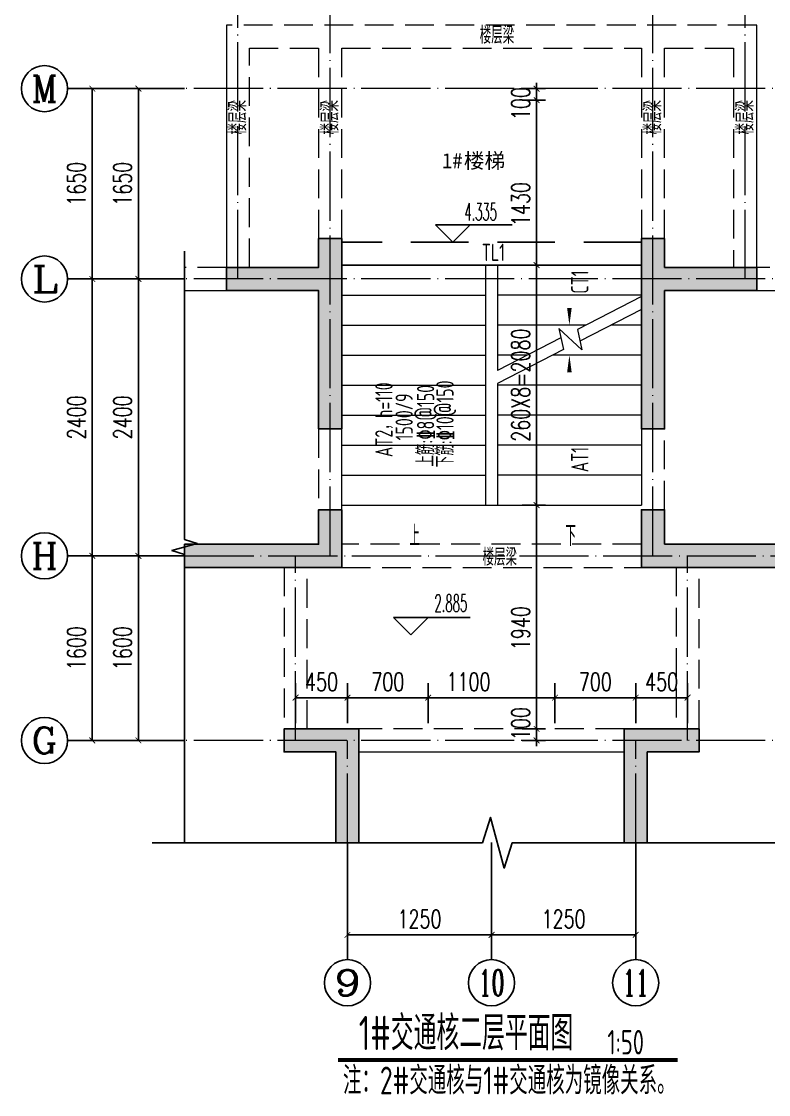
# Model space of a CAD drawing. Extents: x -668857 to 185752, y -270966 to 286822.
# Drawn here: x 26585 to 33065, y 172413 to 181714 of the extents above; entities that cross this region are included whole.
import ezdxf
from ezdxf.enums import TextEntityAlignment as Align

# ---------------------------------------------------------------- set-up
doc = ezdxf.new("R2010")
doc.units = 0
doc.header["$LTSCALE"] = 1000
for name, pattern in [('DASH', [0.35, 0.25, -0.1]), ('DASHED', [0.75, 0.5, -0.25]), ('DOTE', [2.42, 2, -0.2, 0.02, -0.2])]:
    doc.linetypes.add(name, pattern=pattern)
doc.layers.get('0').update_dxf_attribs({"linetype": 'CONTINUOUS'})
doc.layers.get('DEFPOINTS').update_dxf_attribs({"linetype": 'CONTINUOUS'})
for name, color, linetype in [('A-AXIS_TEXT', 7, 'CONTINUOUS'), ('AXIS', 3, 'CONTINUOUS'), ('DIM_ELEV', 3, 'CONTINUOUS'), ('DIM_SYMB', 3, 'CONTINUOUS'), ('PUB_DIM', 3, 'CONTINUOUS'), ('PUB_TEXT', 2, 'CONTINUOUS'), ('S-L主梁线', 4, 'DASH'), ('S-Q墙填充', 252, 'CONTINUOUS'), ('S-Q墙实线', 6, 'CONTINUOUS'), ('S-梁', 4, 'DASHED'), ('S-梁实线', 4, 'CONTINUOUS'), ('TEXT', 2, 'CONTINUOUS'), ('THIN', 7, 'CONTINUOUS'), ('尺寸标注', 86, 'CONTINUOUS')]:
    doc.layers.add(name, color=color, linetype=linetype)
for name, color, linetype, lineweight in [('AXIS_TEXT', 7, 'CONTINUOUS', 20), ('DOTE', 19, 'DOTE', 9), ('STAIR', 2, 'CONTINUOUS', 18)]:
    doc.layers.add(name, color=color, linetype=linetype, lineweight=lineweight)
doc.styles.add('_TCH_AXIS', font='COMPLEX', dxfattribs={"bigfont": 'GBCBIG'})
doc.styles.add('_TCH_DIM', font='SIMPLEX.shx', dxfattribs={"width": 0.7, "bigfont": 'GBCBIG.shx'})
doc.styles.add('_TCH_DIM_T3', font='SIMPLEX', dxfattribs={"width": 0.705882, "bigfont": 'GBCBIG'})
doc.styles.add('COMPLEX', font='COMPLEX')
doc.styles.add('TSSD_REIN', font='tssdeng.shx', dxfattribs={"width": 0.7, "height": 300, "bigfont": 'tssdchn.shx'})
doc.styles.add('黑体', font='simhei.ttf')
doc.dimstyles.new('_TCH_ARCH&&50', dxfattribs={"dimtxt": 157.5, "dimasz": 50, "dimexe": 125, "dimexo": 150, "dimgap": 58.75, "dimtad": 1, "dimdec": 0, "dimzin": 0, "dimdsep": 46, "dimtxsty": '_TCH_DIM_T3', "dimblk": 'ARCHTICK', "dimcen": 0.09, "dimclrt": 7, "dimazin": 0, "dimtfac": 1, "dimtdec": 0, "dimtix": 1, "dimtmove": 2, "dimatfit": 3, "dimldrblk": 'ARCHTICK', "dimfxl": 1, "dimtolj": 1, "dimtzin": 0, "dimarcsym": 0})

# ---------------------------------------------------------------- blocks, each defined once
blk = doc.blocks.new('_AXISO')
blk.add_circle((0, 0), 0.5)
at = {"layer": 'A-AXIS_TEXT', "style": 'COMPLEX', "width": 1.041667}
blk.add_attdef('A', text='', height=0.56, dxfattribs=at).set_placement((-0.25, -0.28), (0.25, -0.28), align=Align.FIT)
blk = doc.blocks.new('_ArchTick')
at = {"color": 0, "linetype": 'ByBlock', "const_width": 0.15}
blk.add_lwpolyline([(-0.5, -0.5), (0.5, 0.5)], dxfattribs=at)
blk = doc.blocks.new('*D3987')
at = {"layer": 'DEFPOINTS', "color": 0, "transparency": 16777216}
for p in [(29412.3, 175852.7), (28962.3, 175482), (29412.3, 175482)]:
    blk.add_point(p, dxfattribs=at)
at = {"layer": 'PUB_DIM', "color": 0, "lineweight": -2, "transparency": 16777216}
for p, q in [((28962.3, 175632), (28962.3, 175977.7)), ((29412.3, 175632), (29412.3, 175977.7)), ((28962.3, 175852.7), (29412.3, 175852.7))]:
    blk.add_line(p, q, dxfattribs=at)
at = {"layer": 'PUB_DIM', "color": 0, "lineweight": -2, "transparency": 16777216, "xscale": 50, "yscale": 50, "zscale": 50, "rotation": 180}
blk.add_blockref('_ArchTick', (28962.3, 175852.7), dxfattribs=at)
at = {"layer": 'PUB_DIM', "color": 0, "lineweight": -2, "transparency": 16777216, "xscale": 50, "yscale": 50, "zscale": 50}
blk.add_blockref('_ArchTick', (29412.3, 175852.7), dxfattribs=at)
at = {"layer": 'PUB_DIM', "color": 7, "transparency": 16777216, "insert": (29187.3, 175990.2), "char_height": 157.5, "attachment_point": 5, "style": '_TCH_DIM_T3'}
blk.add_mtext('\\A1;450', dxfattribs=at)
blk = doc.blocks.new('*D3988')
at = {"layer": 'DEFPOINTS', "color": 0, "transparency": 16777216}
for p in [(30112.3, 175852.7), (29412.3, 175482), (30112.3, 175482)]:
    blk.add_point(p, dxfattribs=at)
at = {"layer": 'PUB_DIM', "color": 0, "lineweight": -2, "transparency": 16777216}
for p, q in [((29412.3, 175632), (29412.3, 175977.7)), ((30112.3, 175632), (30112.3, 175977.7)), ((29412.3, 175852.7), (30112.3, 175852.7))]:
    blk.add_line(p, q, dxfattribs=at)
at = {"layer": 'PUB_DIM', "color": 0, "lineweight": -2, "transparency": 16777216, "xscale": 50, "yscale": 50, "zscale": 50, "rotation": 180}
blk.add_blockref('_ArchTick', (29412.3, 175852.7), dxfattribs=at)
at = {"layer": 'PUB_DIM', "color": 0, "lineweight": -2, "transparency": 16777216, "xscale": 50, "yscale": 50, "zscale": 50}
blk.add_blockref('_ArchTick', (30112.3, 175852.7), dxfattribs=at)
at = {"layer": 'PUB_DIM', "color": 7, "transparency": 16777216, "insert": (29762.3, 175990.2), "char_height": 157.5, "attachment_point": 5, "style": '_TCH_DIM_T3'}
blk.add_mtext('\\A1;700', dxfattribs=at)
blk = doc.blocks.new('*D3989')
at = {"layer": 'DEFPOINTS', "color": 0, "transparency": 16777216}
for p in [(31212.3, 175852.7), (30112.3, 175482), (31212.3, 175482)]:
    blk.add_point(p, dxfattribs=at)
at = {"layer": 'PUB_DIM', "color": 0, "lineweight": -2, "transparency": 16777216}
for p, q in [((30112.3, 175632), (30112.3, 175977.7)), ((31212.3, 175632), (31212.3, 175977.7)), ((30112.3, 175852.7), (31212.3, 175852.7))]:
    blk.add_line(p, q, dxfattribs=at)
at = {"layer": 'PUB_DIM', "color": 0, "lineweight": -2, "transparency": 16777216, "xscale": 50, "yscale": 50, "zscale": 50, "rotation": 180}
blk.add_blockref('_ArchTick', (30112.3, 175852.7), dxfattribs=at)
at = {"layer": 'PUB_DIM', "color": 0, "lineweight": -2, "transparency": 16777216, "xscale": 50, "yscale": 50, "zscale": 50}
blk.add_blockref('_ArchTick', (31212.3, 175852.7), dxfattribs=at)
at = {"layer": 'PUB_DIM', "color": 7, "transparency": 16777216, "insert": (30462.3, 175990.2), "char_height": 157.5, "attachment_point": 5, "style": '_TCH_DIM_T3'}
blk.add_mtext('\\A1;1100', dxfattribs=at)
blk = doc.blocks.new('*D3990')
at = {"layer": 'DEFPOINTS', "color": 0, "transparency": 16777216}
for p in [(31912.3, 175852.7), (31212.3, 175482), (31912.3, 175482)]:
    blk.add_point(p, dxfattribs=at)
at = {"layer": 'PUB_DIM', "color": 0, "lineweight": -2, "transparency": 16777216}
for p, q in [((31212.3, 175632), (31212.3, 175977.7)), ((31912.3, 175632), (31912.3, 175977.7)), ((31212.3, 175852.7), (31912.3, 175852.7))]:
    blk.add_line(p, q, dxfattribs=at)
at = {"layer": 'PUB_DIM', "color": 0, "lineweight": -2, "transparency": 16777216, "xscale": 50, "yscale": 50, "zscale": 50, "rotation": 180}
blk.add_blockref('_ArchTick', (31212.3, 175852.7), dxfattribs=at)
at = {"layer": 'PUB_DIM', "color": 0, "lineweight": -2, "transparency": 16777216, "xscale": 50, "yscale": 50, "zscale": 50}
blk.add_blockref('_ArchTick', (31912.3, 175852.7), dxfattribs=at)
at = {"layer": 'PUB_DIM', "color": 7, "transparency": 16777216, "insert": (31562.3, 175990.2), "char_height": 157.5, "attachment_point": 5, "style": '_TCH_DIM_T3'}
blk.add_mtext('\\A1;700', dxfattribs=at)
blk = doc.blocks.new('*D3991')
at = {"layer": 'DEFPOINTS', "color": 0, "transparency": 16777216}
for p in [(32362.3, 175852.7), (31912.3, 175482), (32362.3, 175482)]:
    blk.add_point(p, dxfattribs=at)
at = {"layer": 'PUB_DIM', "color": 0, "lineweight": -2, "transparency": 16777216}
for p, q in [((31912.3, 175632), (31912.3, 175977.7)), ((32362.3, 175632), (32362.3, 175977.7)), ((31912.3, 175852.7), (32362.3, 175852.7))]:
    blk.add_line(p, q, dxfattribs=at)
at = {"layer": 'PUB_DIM', "color": 0, "lineweight": -2, "transparency": 16777216, "xscale": 50, "yscale": 50, "zscale": 50, "rotation": 180}
blk.add_blockref('_ArchTick', (31912.3, 175852.7), dxfattribs=at)
at = {"layer": 'PUB_DIM', "color": 0, "lineweight": -2, "transparency": 16777216, "xscale": 50, "yscale": 50, "zscale": 50}
blk.add_blockref('_ArchTick', (32362.3, 175852.7), dxfattribs=at)
at = {"layer": 'PUB_DIM', "color": 7, "transparency": 16777216, "insert": (32137.3, 175990.2), "char_height": 157.5, "attachment_point": 5, "style": '_TCH_DIM_T3'}
blk.add_mtext('\\A1;450', dxfattribs=at)
blk = doc.blocks.new('*D3992')
at = {"layer": 'DEFPOINTS', "color": 0, "transparency": 16777216}
for p in [(31052.7, 181132), (31281.2, 181132), (31281.2, 181032)]:
    blk.add_point(p, dxfattribs=at)
at = {"layer": '尺寸标注', "color": 0, "lineweight": -2, "transparency": 16777216}
for p, q in [((31131.2, 181132), (30927.7, 181132)), ((31052.7, 181132), (31052.7, 181182)), ((31052.7, 181032), (31052.7, 181132)), ((31131.2, 181032), (30927.7, 181032)), ((31052.7, 181032), (31052.7, 180982))]:
    blk.add_line(p, q, dxfattribs=at)
at = {"layer": '尺寸标注', "color": 0, "lineweight": -2, "transparency": 16777216, "xscale": 50, "yscale": 50, "zscale": 50}
for p, rotation in [((31052.7, 181132), 270), ((31052.7, 181032), 90)]:
    blk.add_blockref('_ArchTick', p, dxfattribs=dict(at, rotation=rotation))
at = {"layer": '尺寸标注', "color": 7, "transparency": 16777216, "insert": (30915.2, 181003.1), "char_height": 157.5, "attachment_point": 5, "rotation": 90, "style": '_TCH_DIM_T3'}
blk.add_mtext('\\A1;100', dxfattribs=at)
blk = doc.blocks.new('*D3993')
at = {"layer": 'DEFPOINTS', "color": 0, "transparency": 16777216}
for p in [(31052.7, 181032), (31281.2, 181032), (31281.2, 179602)]:
    blk.add_point(p, dxfattribs=at)
at = {"layer": '尺寸标注', "color": 0, "lineweight": -2, "transparency": 16777216}
for p, q in [((31131.2, 181032), (30927.7, 181032)), ((31052.7, 179602), (31052.7, 181032)), ((31131.2, 179602), (30927.7, 179602))]:
    blk.add_line(p, q, dxfattribs=at)
at = {"layer": '尺寸标注', "color": 0, "lineweight": -2, "transparency": 16777216, "xscale": 50, "yscale": 50, "zscale": 50}
for p, rotation in [((31052.7, 181032), 90), ((31052.7, 179602), 270)]:
    blk.add_blockref('_ArchTick', p, dxfattribs=dict(at, rotation=rotation))
at = {"layer": '尺寸标注', "color": 7, "transparency": 16777216, "insert": (30915.2, 180131.8), "char_height": 157.5, "attachment_point": 5, "rotation": 90, "style": '_TCH_DIM_T3'}
blk.add_mtext('\\A1;1430', dxfattribs=at)
blk = doc.blocks.new('*D3994')
at = {"layer": 'DEFPOINTS', "color": 0, "transparency": 16777216}
for p in [(31052.7, 179602), (31281.2, 179602), (31281.2, 177522)]:
    blk.add_point(p, dxfattribs=at)
at = {"layer": '尺寸标注', "color": 0, "lineweight": -2, "transparency": 16777216}
for p, q in [((31131.2, 179602), (30927.7, 179602)), ((31052.7, 177522), (31052.7, 179602)), ((31131.2, 177522), (30927.7, 177522))]:
    blk.add_line(p, q, dxfattribs=at)
at = {"layer": '尺寸标注', "color": 0, "lineweight": -2, "transparency": 16777216, "xscale": 50, "yscale": 50, "zscale": 50}
for p, rotation in [((31052.7, 179602), 90), ((31052.7, 177522), 270)]:
    blk.add_blockref('_ArchTick', p, dxfattribs=dict(at, rotation=rotation))
at = {"layer": '尺寸标注', "color": 7, "transparency": 16777216, "insert": (30915.2, 178562), "char_height": 157.5, "attachment_point": 5, "rotation": 90, "style": '_TCH_DIM_T3'}
blk.add_mtext('\\A1;260X8=2080', dxfattribs=at)
blk = doc.blocks.new('*D3995')
at = {"layer": 'DEFPOINTS', "color": 0, "transparency": 16777216}
for p in [(31052.7, 177522), (31281.2, 177522), (31281.2, 175582)]:
    blk.add_point(p, dxfattribs=at)
at = {"layer": '尺寸标注', "color": 0, "lineweight": -2, "transparency": 16777216}
for p, q in [((31131.2, 177522), (30927.7, 177522)), ((31052.7, 175582), (31052.7, 177522)), ((31131.2, 175582), (30927.7, 175582))]:
    blk.add_line(p, q, dxfattribs=at)
at = {"layer": '尺寸标注', "color": 0, "lineweight": -2, "transparency": 16777216, "xscale": 50, "yscale": 50, "zscale": 50}
for p, rotation in [((31052.7, 177522), 90), ((31052.7, 175582), 270)]:
    blk.add_blockref('_ArchTick', p, dxfattribs=dict(at, rotation=rotation))
at = {"layer": '尺寸标注', "color": 7, "transparency": 16777216, "insert": (30915.2, 176455.2), "char_height": 157.5, "attachment_point": 5, "rotation": 90, "style": '_TCH_DIM_T3'}
blk.add_mtext('\\A1;1940', dxfattribs=at)
blk = doc.blocks.new('*D3996')
at = {"layer": 'DEFPOINTS', "color": 0, "transparency": 16777216}
for p in [(31052.7, 175582), (31281.2, 175582), (31281.2, 175482)]:
    blk.add_point(p, dxfattribs=at)
at = {"layer": '尺寸标注', "color": 0, "lineweight": -2, "transparency": 16777216}
for p, q in [((31052.7, 175582), (31052.7, 175632)), ((31131.2, 175582), (30927.7, 175582)), ((31052.7, 175482), (31052.7, 175582)), ((31131.2, 175482), (30927.7, 175482)), ((31052.7, 175482), (31052.7, 175432))]:
    blk.add_line(p, q, dxfattribs=at)
at = {"layer": '尺寸标注', "color": 0, "lineweight": -2, "transparency": 16777216, "xscale": 50, "yscale": 50, "zscale": 50}
for p, rotation in [((31052.7, 175582), 270), ((31052.7, 175482), 90)]:
    blk.add_blockref('_ArchTick', p, dxfattribs=dict(at, rotation=rotation))
at = {"layer": '尺寸标注', "color": 7, "transparency": 16777216, "insert": (30915.2, 175627.9), "char_height": 157.5, "attachment_point": 5, "rotation": 90, "style": '_TCH_DIM_T3'}
blk.add_mtext('\\A1;100', dxfattribs=at)
blk = doc.blocks.new('*D4000')
at = {"layer": 'DEFPOINTS', "color": 0, "transparency": 16777216}
for p in [(27599.1, 177082.3), (27999.1, 177082.3), (27999.1, 175482)]:
    blk.add_point(p, dxfattribs=at)
at = {"layer": '尺寸标注', "color": 0, "lineweight": -2, "transparency": 16777216}
for p, q in [((27849.1, 177082.3), (27474.1, 177082.3)), ((27599.1, 175482), (27599.1, 177082.3)), ((27849.1, 175482), (27474.1, 175482))]:
    blk.add_line(p, q, dxfattribs=at)
at = {"layer": '尺寸标注', "color": 0, "lineweight": -2, "transparency": 16777216, "xscale": 50, "yscale": 50, "zscale": 50}
for p, rotation in [((27599.1, 177082.3), 90), ((27599.1, 175482), 270)]:
    blk.add_blockref('_ArchTick', p, dxfattribs=dict(at, rotation=rotation))
at = {"layer": '尺寸标注', "color": 7, "transparency": 16777216, "insert": (27461.6, 176282.2), "char_height": 157.5, "attachment_point": 5, "rotation": 90, "style": '_TCH_DIM_T3'}
blk.add_mtext('\\A1;1600', dxfattribs=at)
blk = doc.blocks.new('*D4001')
at = {"layer": 'DEFPOINTS', "color": 0, "transparency": 16777216}
for p in [(27599.1, 179482), (27999.1, 179482), (27999.1, 177082.3)]:
    blk.add_point(p, dxfattribs=at)
at = {"layer": '尺寸标注', "color": 0, "lineweight": -2, "transparency": 16777216}
for p, q in [((27849.1, 179482), (27474.1, 179482)), ((27599.1, 177082.3), (27599.1, 179482)), ((27849.1, 177082.3), (27474.1, 177082.3))]:
    blk.add_line(p, q, dxfattribs=at)
at = {"layer": '尺寸标注', "color": 0, "lineweight": -2, "transparency": 16777216, "xscale": 50, "yscale": 50, "zscale": 50}
for p, rotation in [((27599.1, 179482), 90), ((27599.1, 177082.3), 270)]:
    blk.add_blockref('_ArchTick', p, dxfattribs=dict(at, rotation=rotation))
at = {"layer": '尺寸标注', "color": 7, "transparency": 16777216, "insert": (27461.6, 178282.2), "char_height": 157.5, "attachment_point": 5, "rotation": 90, "style": '_TCH_DIM_T3'}
blk.add_mtext('\\A1;2400', dxfattribs=at)
blk = doc.blocks.new('*D4002')
at = {"layer": 'DEFPOINTS', "color": 0, "transparency": 16777216}
for p in [(27599.1, 181132), (27999.1, 181132), (27999.1, 179482)]:
    blk.add_point(p, dxfattribs=at)
at = {"layer": '尺寸标注', "color": 0, "lineweight": -2, "transparency": 16777216}
for p, q in [((27849.1, 181132), (27474.1, 181132)), ((27599.1, 179482), (27599.1, 181132)), ((27849.1, 179482), (27474.1, 179482))]:
    blk.add_line(p, q, dxfattribs=at)
at = {"layer": '尺寸标注', "color": 0, "lineweight": -2, "transparency": 16777216, "xscale": 50, "yscale": 50, "zscale": 50}
for p, rotation in [((27599.1, 181132), 90), ((27599.1, 179482), 270)]:
    blk.add_blockref('_ArchTick', p, dxfattribs=dict(at, rotation=rotation))
at = {"layer": '尺寸标注', "color": 7, "transparency": 16777216, "insert": (27461.6, 180307), "char_height": 157.5, "attachment_point": 5, "rotation": 90, "style": '_TCH_DIM_T3'}
blk.add_mtext('\\A1;1650', dxfattribs=at)
blk = doc.blocks.new('*D4003')
at = {"layer": 'DEFPOINTS', "color": 0, "transparency": 16777216}
for p in [(27199.1, 177082.3), (27999.1, 177082.3), (27999.1, 175482)]:
    blk.add_point(p, dxfattribs=at)
at = {"layer": 'PUB_DIM', "color": 0, "lineweight": -2, "transparency": 16777216}
for p, q in [((27849.1, 177082.3), (27074.1, 177082.3)), ((27199.1, 175482), (27199.1, 177082.3)), ((27849.1, 175482), (27074.1, 175482))]:
    blk.add_line(p, q, dxfattribs=at)
at = {"layer": 'PUB_DIM', "color": 0, "lineweight": -2, "transparency": 16777216, "xscale": 50, "yscale": 50, "zscale": 50}
for p, rotation in [((27199.1, 177082.3), 90), ((27199.1, 175482), 270)]:
    blk.add_blockref('_ArchTick', p, dxfattribs=dict(at, rotation=rotation))
at = {"layer": 'PUB_DIM', "color": 7, "transparency": 16777216, "insert": (27061.6, 176282.2), "char_height": 157.5, "attachment_point": 5, "rotation": 90, "style": '_TCH_DIM_T3'}
blk.add_mtext('\\A1;1600', dxfattribs=at)
blk = doc.blocks.new('*D4004')
at = {"layer": 'DEFPOINTS', "color": 0, "transparency": 16777216}
for p in [(27199.1, 179482), (27999.1, 179482), (27999.1, 177082.3)]:
    blk.add_point(p, dxfattribs=at)
at = {"layer": 'PUB_DIM', "color": 0, "lineweight": -2, "transparency": 16777216}
for p, q in [((27849.1, 179482), (27074.1, 179482)), ((27199.1, 177082.3), (27199.1, 179482)), ((27849.1, 177082.3), (27074.1, 177082.3))]:
    blk.add_line(p, q, dxfattribs=at)
at = {"layer": 'PUB_DIM', "color": 0, "lineweight": -2, "transparency": 16777216, "xscale": 50, "yscale": 50, "zscale": 50}
for p, rotation in [((27199.1, 179482), 90), ((27199.1, 177082.3), 270)]:
    blk.add_blockref('_ArchTick', p, dxfattribs=dict(at, rotation=rotation))
at = {"layer": 'PUB_DIM', "color": 7, "transparency": 16777216, "insert": (27061.6, 178282.2), "char_height": 157.5, "attachment_point": 5, "rotation": 90, "style": '_TCH_DIM_T3'}
blk.add_mtext('\\A1;2400', dxfattribs=at)
blk = doc.blocks.new('*D4005')
at = {"layer": 'DEFPOINTS', "color": 0, "transparency": 16777216}
for p in [(27199.1, 181132), (27999.1, 181132), (27999.1, 179482)]:
    blk.add_point(p, dxfattribs=at)
at = {"layer": 'PUB_DIM', "color": 0, "lineweight": -2, "transparency": 16777216}
for p, q in [((27849.1, 181132), (27074.1, 181132)), ((27199.1, 179482), (27199.1, 181132)), ((27849.1, 179482), (27074.1, 179482))]:
    blk.add_line(p, q, dxfattribs=at)
at = {"layer": 'PUB_DIM', "color": 0, "lineweight": -2, "transparency": 16777216, "xscale": 50, "yscale": 50, "zscale": 50}
for p, rotation in [((27199.1, 181132), 90), ((27199.1, 179482), 270)]:
    blk.add_blockref('_ArchTick', p, dxfattribs=dict(at, rotation=rotation))
at = {"layer": 'PUB_DIM', "color": 7, "transparency": 16777216, "insert": (27061.6, 180307), "char_height": 157.5, "attachment_point": 5, "rotation": 90, "style": '_TCH_DIM_T3'}
blk.add_mtext('\\A1;1650', dxfattribs=at)
blk = doc.blocks.new('*D4006')
at = {"layer": 'DEFPOINTS', "color": 0, "transparency": 16777216}
for p in [(29412.3, 174596.3), (30661.8, 174596.3), (30661.8, 173796.3)]:
    blk.add_point(p, dxfattribs=at)
at = {"layer": 'PUB_DIM', "color": 0, "lineweight": -2, "transparency": 16777216}
for p, q in [((29412.3, 174446.3), (29412.3, 173671.3)), ((30661.8, 174446.3), (30661.8, 173671.3)), ((29412.3, 173796.3), (30661.8, 173796.3))]:
    blk.add_line(p, q, dxfattribs=at)
at = {"layer": 'PUB_DIM', "color": 0, "lineweight": -2, "transparency": 16777216, "xscale": 50, "yscale": 50, "zscale": 50, "rotation": 180}
blk.add_blockref('_ArchTick', (29412.3, 173796.3), dxfattribs=at)
at = {"layer": 'PUB_DIM', "color": 0, "lineweight": -2, "transparency": 16777216, "xscale": 50, "yscale": 50, "zscale": 50}
blk.add_blockref('_ArchTick', (30661.8, 173796.3), dxfattribs=at)
at = {"layer": 'PUB_DIM', "color": 7, "transparency": 16777216, "insert": (30037, 173933.8), "char_height": 157.5, "attachment_point": 5, "style": '_TCH_DIM_T3'}
blk.add_mtext('\\A1;1250', dxfattribs=at)
blk = doc.blocks.new('*D4007')
at = {"layer": 'DEFPOINTS', "color": 0, "transparency": 16777216}
for p in [(30661.8, 174596.3), (31912.3, 174596.3), (31912.3, 173796.3)]:
    blk.add_point(p, dxfattribs=at)
at = {"layer": 'PUB_DIM', "color": 0, "lineweight": -2, "transparency": 16777216}
for p, q in [((30661.8, 174446.3), (30661.8, 173671.3)), ((31912.3, 174446.3), (31912.3, 173671.3)), ((30661.8, 173796.3), (31912.3, 173796.3))]:
    blk.add_line(p, q, dxfattribs=at)
at = {"layer": 'PUB_DIM', "color": 0, "lineweight": -2, "transparency": 16777216, "xscale": 50, "yscale": 50, "zscale": 50, "rotation": 180}
blk.add_blockref('_ArchTick', (30661.8, 173796.3), dxfattribs=at)
at = {"layer": 'PUB_DIM', "color": 0, "lineweight": -2, "transparency": 16777216, "xscale": 50, "yscale": 50, "zscale": 50}
blk.add_blockref('_ArchTick', (31912.3, 173796.3), dxfattribs=at)
at = {"layer": 'PUB_DIM', "color": 7, "transparency": 16777216, "insert": (31287, 173933.8), "char_height": 157.5, "attachment_point": 5, "style": '_TCH_DIM_T3'}
blk.add_mtext('\\A1;1250', dxfattribs=at)

msp = doc.modelspace()

# ---------------------------------------------------------------- hatches: boundary and pattern name
at = {"layer": 'S-Q墙填充'}
h = msp.add_hatch(color=252, dxfattribs=at)
h.dxf.hatch_style = 1
h.paths.add_polyline_path([(29362.25, 179482.02), (29362.25, 179832.02), (29162.25, 179832.02), (29162.25, 179582.02), (28362.13, 179582.02), (28362.13, 179382.02), (29162.25, 179382.02), (29162.25, 178182.02), (29362.25, 178182.02)])
h = msp.add_hatch(color=252, dxfattribs=at)
h.dxf.hatch_style = 1
h.paths.add_polyline_path([(31962.25, 179482.02), (31962.25, 178182.02), (32162.25, 178182.02), (32162.25, 179382.02), (32961.86, 179382.02), (32961.86, 179582.02), (32162.25, 179582.02), (32162.25, 179832.02), (31962.25, 179832.02)])
h = msp.add_hatch(color=252, dxfattribs=at)
h.dxf.hatch_style = 1
h.paths.add_polyline_path([(29362.25, 176982.29), (29362.25, 177482.29), (29162.25, 177482.29), (29162.25, 177182.29), (28962.18, 177182.29), (27999.11, 177182.29), (27999.11, 176982.29), (28962.18, 176982.29)])
h = msp.add_hatch(color=252, dxfattribs=at)
h.dxf.hatch_style = 1
h.paths.add_polyline_path([(32162.25, 177182.29), (32162.25, 177482.29), (31962.25, 177482.29), (31962.25, 176982.29), (32362.13, 176982.29), (33425.14, 176982.29), (33425.14, 177182.29), (32362.13, 177182.29)])
h = msp.add_hatch(color=252, dxfattribs=at)
h.dxf.hatch_style = 1
h.paths.add_polyline_path([(29312.25, 174595.14), (29512.25, 174595.14), (29512.25, 175582.02), (28862.18, 175582.02), (28862.18, 175382.02), (29312.25, 175382.02)])
h = msp.add_hatch(color=252, dxfattribs=at)
h.dxf.hatch_style = 1
h.paths.add_polyline_path([(31812.25, 174595.14), (32012.25, 174595.14), (32012.25, 175382.02), (32462.13, 175382.02), (32462.13, 175582.02), (31812.25, 175582.02)])

# ---------------------------------------------------------------- linework, layer by layer
at = {"layer": 'AXIS'}
for p, q in [((27999.11, 181132.02), (26984.5, 181132.02)), ((27999.11, 179482.02), (26984.5, 179482.02)), ((27999.11, 177082.29), (26984.5, 177082.29)), ((27999.11, 175482.02), (26984.5, 175482.02)), ((29412.25, 174596.29), (29412.25, 173581.68)), ((30661.77, 174596.29), (30661.77, 173581.68)), ((31912.25, 174596.29), (31912.25, 173581.68))]:
    msp.add_line(p, q, dxfattribs=at)
at = {"layer": 'DIM_ELEV', "color": 6}
for p, q in [((30326.45, 179800.56), (30176.45, 179950.56)), ((30176.45, 179950.56), (30841.37, 179950.56)), ((30326.45, 179800.56), (30476.45, 179950.56)), ((29961.37, 176397.27), (29811.37, 176547.27)), ((29811.37, 176547.27), (30476.29, 176547.27)), ((29961.37, 176397.27), (30111.37, 176547.27))]:
    msp.add_line(p, q, dxfattribs=at)
at = {"layer": 'DIM_SYMB'}
for points in [[(29987.25, 177392.02, 0, 0, 0), (29987.25, 180317.02, 0, 0, 0), (31337.25, 180317.02, 0, 0, 0), (31337.25, 179082.02, 0, 40, 0), (31337.25, 179232.02, 0, 0, 0)], [(31337.25, 177392.02, 0, 0, 0), (31337.25, 178822.02, 0, 40, 0), (31337.25, 178672.02, 0, 0, 0)]]:
    msp.add_lwpolyline(points, format="xyseb", dxfattribs=at)
at = {"layer": 'DIM_SYMB', "const_width": 35}
msp.add_lwpolyline([(29330.54, 172711.72), (32275.27, 172711.72)], dxfattribs=at)
at = {"layer": 'DOTE', "linetype": 'DOTE', "ltscale": 0.3}
for p, q in [((28462.25, 179482.02), (28462.25, 182032.02)), ((29262.25, 177082.29), (29262.25, 182032.02)), ((32062.25, 177082.29), (32062.25, 182032.02)), ((32862.25, 179482.02), (32862.25, 182032.02)), ((33762.25, 181132.02), (27999.11, 181132.02)), ((33762.25, 179482.02), (27999.11, 179482.02)), ((27999.11, 177082.29), (33762.25, 177082.29)), ((28962.25, 175482.02), (28962.25, 177082.02)), ((32362.25, 175482.02), (32362.25, 177082.02)), ((33762.25, 175482.02), (27999.11, 175482.02)), ((29412.25, 174596.29), (29412.25, 175482.02)), ((31912.25, 174596.29), (31912.25, 175482.02))]:
    msp.add_line(p, q, dxfattribs=at)
at = {"layer": 'S-L主梁线', "linetype": 'ByBlock', "lineweight": 18}
for p, q in [((28361.75, 181682.15), (28362.13, 179582.02)), ((32961.86, 179582.02), (32962.08, 181682.15)), ((27999.11, 179382.02), (28362.13, 179382.02)), ((32961.86, 179382.02), (33425.14, 179382.02)), ((29512.25, 175382.02), (31812.25, 175382.02))]:
    msp.add_line(p, q, dxfattribs=at)
at = {"layer": 'S-L主梁线', "linetype": 'DASH', "lineweight": 18}
for p, q in [((32962.08, 181682.15), (28361.75, 181682.15)), ((28561.78, 181482.06), (29162.25, 181482.14)), ((28562.11, 179582.02), (28561.9, 181482.06)), ((29162.19, 181482.14), (29162.25, 179832.02)), ((29362.25, 179832.02), (29362.19, 181482.15)), ((29362.25, 181482.15), (31961.58, 181482.15)), ((31961.58, 181482.15), (31962.21, 179832.02)), ((32162.25, 179832.02), (32161.41, 181482.15)), ((32161.58, 181482.15), (32762.06, 181482.15)), ((32761.84, 181482.15), (32761.87, 179582.02)), ((28362.13, 179582.02), (27999.11, 179582.02)), ((33425.14, 179582.02), (32961.86, 179582.02)), ((29162.25, 178182.02), (29162.25, 177482.29)), ((29362.25, 177482.29), (29362.25, 178182.02)), ((31962.25, 178182.02), (31962.25, 177482.29)), ((32162.25, 177482.29), (32162.25, 178182.02)), ((31962.25, 177182.29), (29362.25, 177182.29)), ((28862.18, 176982.29), (28862.18, 175582.02)), ((29062.18, 175582.02), (29062.18, 176982.29)), ((29362.25, 176982.29), (31962.25, 176982.29)), ((32262.13, 176982.29), (32262.13, 175582.02)), ((32462.13, 175582.02), (32462.13, 176982.29)), ((31812.25, 175582.02), (29512.25, 175582.02))]:
    msp.add_line(p, q, dxfattribs=at)
at = {"layer": 'S-Q墙实线'}
for points in [[(29362.25, 179482.02), (29362.25, 179832.02), (29162.25, 179832.02), (29162.25, 179582.02), (28362.13, 179582.02), (28362.13, 179382.02), (29162.25, 179382.02), (29162.25, 178182.02), (29362.25, 178182.02), (29362.25, 179482.02)], [(29512.25, 174595.14), (29512.25, 174882.02), (29512.25, 175582.02), (28862.18, 175582.02), (28862.18, 175382.02), (29312.25, 175382.02), (29312.25, 174882.02), (29312.25, 174595.14)], [(32012.25, 174595.14), (32012.25, 174882.02), (32012.25, 175382.02), (32462.13, 175382.02), (32462.13, 175582.02), (31812.25, 175582.02), (31812.25, 174882.02), (31812.25, 174595.14)]]:
    msp.add_lwpolyline(points, dxfattribs=at)
for points in [[(31962.25, 179482.02), (31962.25, 178182.02), (32162.25, 178182.02), (32162.25, 179382.02), (32961.86, 179382.02), (32961.86, 179582.02), (32162.25, 179582.02), (32162.25, 179832.02), (31962.25, 179832.02)], [(29362.25, 176982.29), (29362.25, 177482.29), (29162.25, 177482.29), (29162.25, 177182.29), (28962.18, 177182.29), (27999.11, 177182.29), (27999.11, 176982.29), (28962.18, 176982.29)], [(32162.25, 177182.29), (32162.25, 177482.29), (31962.25, 177482.29), (31962.25, 176982.29), (32362.13, 176982.29), (33425.14, 176982.29), (33425.14, 177182.29), (32362.13, 177182.29)]]:
    msp.add_lwpolyline(points, close=True, dxfattribs=at)
at = {"layer": 'S-梁'}
msp.add_line((31962.25, 179801.97), (29362.25, 179802.02), dxfattribs=at)
at = {"layer": 'S-梁实线'}
msp.add_line((29362.25, 179602.02), (31962.25, 179601.97), dxfattribs=at)
at = {"layer": 'STAIR'}
for p, q in [((29362.25, 177522.02), (29362.25, 179602.02)), ((29362.25, 179602.02), (30552.25, 179602.02)), ((29362.25, 179602.02), (31962.25, 179602.02)), ((30612.25, 177522.02), (30612.25, 179602.02)), ((30712.25, 179602.02), (30712.25, 178687.47)), ((31962.25, 179602.02), (30772.25, 179602.02)), ((31962.25, 179602.02), (31962.25, 179328.97)), ((29362.25, 179342.02), (30612.25, 179342.02)), ((31962.25, 179342.02), (30712.25, 179342.02)), ((31962.25, 179328.97), (31406.27, 179043.64)), ((31962.25, 179216.57), (31428.09, 178942.44)), ((31962.25, 179216.57), (31962.25, 177522.02)), ((29362.25, 179082.02), (30612.25, 179082.02)), ((31481.06, 179082.02), (30712.25, 179082.02)), ((31962.25, 179082.02), (31700.07, 179082.02)), ((31264.17, 178970.72), (30712.25, 178687.47)), ((31443.87, 178869.22), (31246.63, 179052.08)), ((31246.63, 179052.08), (31285.99, 178869.51)), ((31406.27, 179043.64), (31443.87, 178869.22)), ((29362.25, 178822.02), (30612.25, 178822.02)), ((31285.99, 178869.51), (30712.25, 178575.07)), ((30974.43, 178822.02), (30712.25, 178822.02)), ((31962.25, 178822.02), (31193.45, 178822.02)), ((29362.25, 178562.02), (30612.25, 178562.02)), ((30712.25, 178575.07), (30712.25, 177522.02)), ((31962.25, 178562.02), (30712.25, 178562.02)), ((29362.25, 178302.02), (30612.25, 178302.02)), ((31962.25, 178302.02), (30712.25, 178302.02)), ((29362.25, 178042.02), (30612.25, 178042.02)), ((31962.25, 178042.02), (30712.25, 178042.02)), ((29362.25, 177782.02), (30612.25, 177782.02)), ((31962.25, 177782.02), (30712.25, 177782.02)), ((29362.25, 177522.02), (31962.25, 177522.02))]:
    msp.add_line(p, q, dxfattribs=at)
at = {"layer": 'THIN'}
for points in [[(27999.11, 179722.02), (27999.11, 177223.58), (28109.11, 177188.58), (27889.11, 177128.58), (27999.11, 177093.58), (27999.11, 174595.14)], [(27719.11, 174595.14), (30582.13, 174595.14), (30652.13, 174815.14), (30772.13, 174375.14), (30842.13, 174595.14), (33705.14, 174595.14), (33705.14, 174595.14)]]:
    msp.add_lwpolyline(points, dxfattribs=at)

# ---------------------------------------------------------------- block references
at = {"layer": 'AXIS'}
ref = msp.add_blockref('_AXISO', (26784.5, 181132.02), dxfattribs=dict(at, xscale=400, yscale=400, zscale=400))
ref.add_attrib('A', 'M', dxfattribs={"layer": 'AXIS_TEXT', "height": 226.27, "style": '_TCH_AXIS'}).set_placement((26671.36, 181018.88), (26897.64, 181018.88), align=Align.FIT)
ref = msp.add_blockref('_AXISO', (26784.5, 179482.02), dxfattribs=dict(at, xscale=400, yscale=400, zscale=400))
ref.add_attrib('A', 'L', dxfattribs={"layer": 'AXIS_TEXT', "height": 226.27, "style": '_TCH_AXIS', "width": 1.4}).set_placement((26671.36, 179368.88), (26897.64, 179368.88), align=Align.FIT)
ref = msp.add_blockref('_AXISO', (26784.5, 177082.29), dxfattribs=dict(at, xscale=400, yscale=400, zscale=400))
ref.add_attrib('A', 'H', dxfattribs={"layer": 'AXIS_TEXT', "height": 226.27, "style": '_TCH_AXIS', "width": 1.05}).set_placement((26671.36, 176969.15), (26897.64, 176969.15), align=Align.FIT)
ref = msp.add_blockref('_AXISO', (26784.5, 175482.02), dxfattribs=dict(at, xscale=400, yscale=400, zscale=400))
ref.add_attrib('A', 'G', dxfattribs={"layer": 'AXIS_TEXT', "height": 226.27, "style": '_TCH_AXIS', "width": 1.166667}).set_placement((26671.36, 175368.88), (26897.64, 175368.88), align=Align.FIT)
ref = msp.add_blockref('_AXISO', (29412.25, 173381.68), dxfattribs=dict(at, xscale=400, yscale=400, zscale=400))
ref.add_attrib('A', '9', dxfattribs={"layer": 'AXIS_TEXT', "height": 226.27, "style": '_TCH_AXIS', "width": 1.5}).set_placement((29299.11, 173268.54), (29525.39, 173268.54), align=Align.FIT)
ref = msp.add_blockref('_AXISO', (30661.77, 173381.68), dxfattribs=dict(at, xscale=400, yscale=400, zscale=400))
ref.add_attrib('A', '10', dxfattribs={"layer": 'AXIS_TEXT', "height": 226.274, "style": '_TCH_AXIS', "width": 0.724138}).set_placement((30548.63, 173268.54), (30774.91, 173268.54), align=Align.FIT)
ref = msp.add_blockref('_AXISO', (31912.25, 173381.68), dxfattribs=dict(at, xscale=400, yscale=400, zscale=400))
ref.add_attrib('A', '11', dxfattribs={"layer": 'AXIS_TEXT', "height": 226.274, "style": '_TCH_AXIS', "width": 0.875}).set_placement((31799.11, 173268.54), (32025.39, 173268.54), align=Align.FIT)

# ---------------------------------------------------------------- texts
at = {"layer": 'PUB_TEXT', "color": 246, "style": '黑体'}
for s, p in [('1#', (30232.3, 180442.09)), ('楼梯', (30421.33, 180442.09))]:
    msp.add_text(s, height=131.435, dxfattribs=at).set_placement(p)
at = {"layer": 'PUB_TEXT', "color": 6, "style": '_TCH_DIM', "width": 0.494118}
for s, p in [('4.335', (30425.76, 179989.8)), ('2.885', (30167.29, 176597.32))]:
    msp.add_text(s, height=148.75, dxfattribs=at).set_placement(p)
at = {"layer": 'PUB_TEXT', "width": 0.7}
for s, height, style, p in [('上', 178.72, '_TCH_DIM', (29950.76, 177166.97)), ('下', 178.72, '_TCH_DIM', (31304.02, 177166.97)), ('1#交通核二层平面图', 297.5, 'TSSD_REIN', (29510.46, 172796.88)), ('1:50', 212.5, 'TSSD_REIN', (31666.69, 172759.97))]:
    msp.add_text(s, height=height, dxfattribs=dict(at, style=style)).set_placement(p)
at = {"layer": 'PUB_TEXT', "color": 1, "style": 'TSSD_REIN', "width": 0.7}
msp.add_text('注：2#交通核与1#交通核为镜像关系。', height=241.1348, dxfattribs=at).set_placement((29373.34, 172413.42))
at = {"layer": 'TEXT', "color": 230, "style": 'TSSD_REIN', "width": 0.7}
for s, p in [('楼层梁', (30709.19, 181521.52)), ('TL1', (30678.25, 179637.64)), ('楼层梁', (30733.47, 176997.54))]:
    msp.add_text(s, height=150, dxfattribs=at).set_placement(p, align=Align.CENTER)
for s, p in [('楼层梁', (28535.58, 180884.24)), ('楼层梁', (29335.58, 180884.24)), ('楼层梁', (32135.58, 180884.24)), ('楼层梁', (32935.59, 180884.28)), ('CT1', (31502.36, 179455.35)), ('AT2，h=110', (29803.48, 178262.07)), ('1500/9', (29979.16, 178286.81)), ('AT1', (31502.36, 177916.93))]:
    msp.add_text(s, height=150, rotation=90, dxfattribs=at).set_placement(p, align=Align.CENTER)
for s, p in [('上筋:%%1328@150', (30165.05, 177855.86, 0)), ('下筋:%%13210@150', (30333.21, 177850.96, 0))]:
    msp.add_text(s, height=150, rotation=90, dxfattribs=at).set_placement(p)

# ---------------------------------------------------------------- dimensions: what is measured, and where the dimension line sits
at = {"layer": 'PUB_DIM'}
for p1, p2, distance, picture, middle in [((27999.11, 179482.02), (27999.11, 181132.02), 800, '*D4005', (27061.61, 180307.02)), ((27999.11, 177082.29), (27999.11, 179482.02), 800, '*D4004', (27061.61, 178282.15)), ((27999.11, 175482.02), (27999.11, 177082.29), 800, '*D4003', (27061.61, 176282.15)), ((28962.25, 175482.02), (29412.25, 175482.02), 370.69, '*D3987', (29187.25, 175990.21)), ((29412.25, 175482.02), (30112.25, 175482.02), 370.69, '*D3988', (29762.25, 175990.21)), ((31212.25, 175482.02), (31912.25, 175482.02), 370.69, '*D3990', (31562.25, 175990.21)), ((31912.25, 175482.02), (32362.25, 175482.02), 370.69, '*D3991', (32137.25, 175990.21)), ((29412.25, 174596.29), (30661.77, 174596.29), -800, '*D4006', (30037.01, 173933.79)), ((30661.77, 174596.29), (31912.25, 174596.29), -800, '*D4007', (31287.01, 173933.79))]:
    dim = msp.add_aligned_dim(p1=p1, p2=p2, distance=distance, dimstyle='_TCH_ARCH&&50', dxfattribs=at)
    dim.commit()
    dim.dimension.update_dxf_attribs({"geometry": picture, "text_midpoint": middle})
dim = msp.add_linear_dim(base=(31212.25, 175852.71), p1=(30112.25, 175482.02), p2=(31212.25, 175482.02), angle=0, dimstyle='_TCH_ARCH&&50', dxfattribs=at)
dim.commit()
dim.dimension.update_dxf_attribs({"geometry": '*D3989', "text_midpoint": (30462.25, 175990.21), "dimtype": 161})
at = {"layer": '尺寸标注', "color": 106}
for p1, p2, picture, middle in [((27999.11, 179482.02), (27999.11, 181132.02), '*D4002', (27461.61, 180307.02)), ((27999.11, 177082.29), (27999.11, 179482.02), '*D4001', (27461.61, 178282.15)), ((27999.11, 175482.02), (27999.11, 177082.29), '*D4000', (27461.61, 176282.15))]:
    dim = msp.add_aligned_dim(p1=p1, p2=p2, distance=400, dimstyle='_TCH_ARCH&&50', dxfattribs=at)
    dim.commit()
    dim.dimension.update_dxf_attribs({"geometry": picture, "text_midpoint": middle})
for base, p1, p2, picture, middle in [((31052.71, 181132.02), (31281.22, 181032.02), (31281.22, 181132.02), '*D3992', (30915.21, 181003.1)), ((31052.71, 181032.02), (31281.22, 179602.02), (31281.22, 181032.02), '*D3993', (30915.21, 180131.84)), ((31052.71, 177522.02), (31281.22, 175582.02), (31281.22, 177522.02), '*D3995', (30915.21, 176455.21)), ((31052.71, 175582.02), (31281.22, 175482.02), (31281.22, 175582.02), '*D3996', (30915.21, 175627.88))]:
    dim = msp.add_linear_dim(base=base, p1=p1, p2=p2, angle=90, dimstyle='_TCH_ARCH&&50', dxfattribs=at)
    dim.commit()
    dim.dimension.update_dxf_attribs({"geometry": picture, "text_midpoint": middle, "dimtype": 161})
dim = msp.add_aligned_dim(p1=(31281.22, 177522.02), p2=(31281.22, 179602.02), distance=228.51, text='260X8=2080', dimstyle='_TCH_ARCH&&50', dxfattribs=at)
dim.commit()
dim.dimension.update_dxf_attribs({"geometry": '*D3994', "text_midpoint": (30915.21, 178562.02)})

doc.saveas('drawing.dxf')
